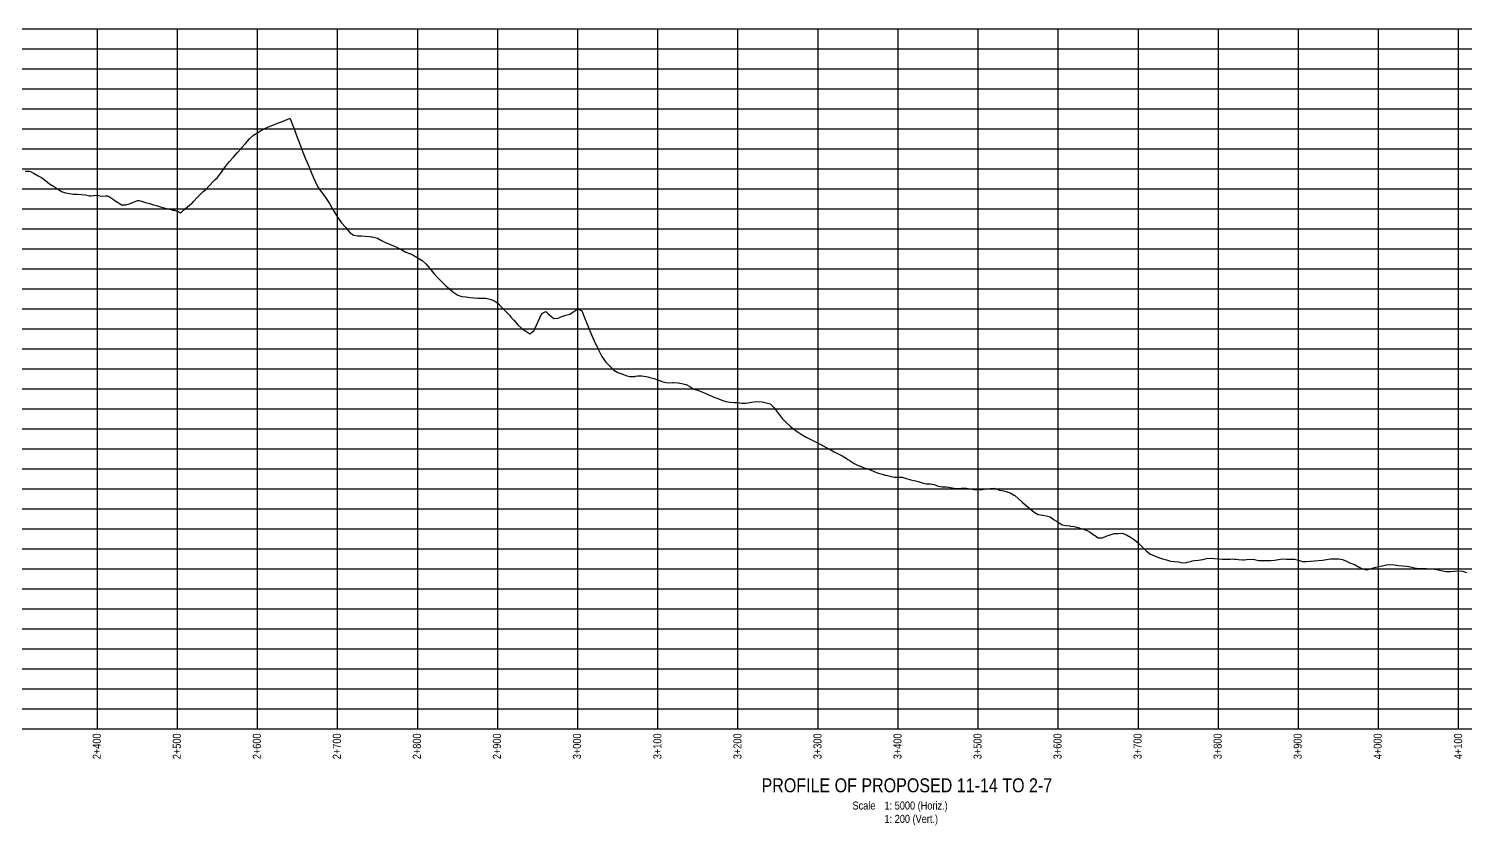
# Model space of a CAD drawing. Extents: x 309252 to 321570, y 5809412 to 5814891.
# Drawn here: x 317052 to 318846, y 5812162 to 5813157 of the extents above; entities that cross this region are included whole.
import ezdxf
from ezdxf.enums import TextEntityAlignment as Align

# ---------------------------------------------------------------- set-up
doc = ezdxf.new("R2010")
doc.units = 0
doc.header["$LTSCALE"] = 5
for name, color, linetype in [('DETAIL-T', 7, 'Continuous'), ('L-DETAIL-T', 3, 'Continuous'), ('P-CROSSINGS-GRID', 8, 'Continuous')]:
    doc.layers.add(name, color=color, linetype=linetype)
doc.styles.add('140', font='ARIALN.TTF', dxfattribs={"height": 15})
doc.styles.add('80', font='ARIALN.TTF', dxfattribs={"height": 10})
doc.styles.add('80L', font='ARIALN.TTF', dxfattribs={"height": 10})

msp = doc.modelspace()

# ---------------------------------------------------------------- linework, layer by layer
at = {"color": 3, "flags": 128}
msp.add_lwpolyline([(317048.058, 5812978.836), (317052.931, 5812978.743), (317053.058, 5812978.771), (317055.42, 5812977.838), (317058.058, 5812976.297), (317058.118, 5812976.263), (317063.058, 5812973.377), (317068.058, 5812970.73), (317073.058, 5812966.985), (317078.058, 5812963.03), (317083.058, 5812960.034), (317088.058, 5812956.877), (317093.058, 5812953.544), (317098.058, 5812951.835), (317103.058, 5812951.082), (317108.058, 5812950.269), (317111.403, 5812950.029), (317113.058, 5812950.104), (317118.058, 5812949.779), (317123.058, 5812949.403), (317123.222, 5812949.391), (317128.058, 5812948.056), (317130.261, 5812948.064), (317133.058, 5812948.276), (317138.058, 5812948.655), (317139.816, 5812948.493), (317143.058, 5812947.795), (317148.058, 5812947.899), (317149.714, 5812947.963), (317150.791, 5812948.005), (317153.026, 5812946.628), (317153.058, 5812946.608), (317158.058, 5812943.443), (317162.909, 5812940.218), (317163.058, 5812940.119), (317166.409, 5812937.891), (317168.058, 5812936.795), (317173.058, 5812936.723), (317178.058, 5812938.209), (317183.058, 5812940.147), (317188.058, 5812942.085), (317190.408, 5812942.14), (317193.058, 5812941.358), (317194.279, 5812940.998), (317198.058, 5812939.883), (317201.554, 5812938.852), (317203.058, 5812938.408), (317208.058, 5812936.909), (317213.058, 5812935.391), (317218.058, 5812933.873), (317223.058, 5812932.434), (317228.058, 5812931.282), (317230.131, 5812930.804), (317231.206, 5812930.557), (317232.06, 5812930.36), (317232.755, 5812930.2), (317233.058, 5812930.13), (317233.332, 5812930.067), (317233.819, 5812929.955), (317238.058, 5812929.012), (317241.942, 5812926.729), (317243.058, 5812927.695), (317248.058, 5812931.982), (317253.058, 5812936.241), (317255.051, 5812937.939), (317255.56, 5812938.372), (317255.689, 5812938.482), (317255.845, 5812938.615), (317258.058, 5812940.984), (317263.058, 5812946.298), (317268.058, 5812951.237), (317270.136, 5812953.289), (317270.245, 5812953.397), (317273.058, 5812955.63), (317278.058, 5812960.74), (317283.058, 5812966.26), (317284.595, 5812967.957), (317284.645, 5812968.012), (317288.058, 5812971.089), (317293.058, 5812977.77), (317294.694, 5812979.978), (317298.058, 5812984.521), (317298.878, 5812985.627), (317299.002, 5812985.795), (317303.058, 5812990.845), (317308.058, 5812996.502), (317313.058, 5813002.159), (317313.077, 5813002.181), (317318.058, 5813007.782), (317318.141, 5813007.875), (317323.058, 5813013.452), (317328.058, 5813019.137), (317333.058, 5813023.894), (317334.17, 5813024.558), (317338.058, 5813026.884), (317343.058, 5813029.874), (317348.058, 5813032.721), (317348.74, 5813033.004), (317353.058, 5813034.795), (317358.058, 5813036.87), (317362.04, 5813038.431), (317363.058, 5813038.798), (317368.058, 5813040.597), (317373.058, 5813042.396), (317378.058, 5813044.444), (317378.824, 5813044.802), (317382.334, 5813035.664), (317383.058, 5813033.711), (317388.058, 5813020.224), (317392.415, 5813008.474), (317393.058, 5813006.738), (317398.058, 5812994.359), (317402.934, 5812982.994), (317403.058, 5812982.693), (317408.058, 5812970.615), (317413.058, 5812959.86), (317413.921, 5812958.398), (317418.058, 5812952.556), (317418.588, 5812951.855), (317423.058, 5812945.942), (317428.058, 5812938.331), (317431.384, 5812932.349), (317433.058, 5812929.626), (317434.242, 5812927.701), (317438.058, 5812921.492), (317443.058, 5812914.422), (317447.933, 5812908.956), (317448.058, 5812908.803), (317449.896, 5812906.562), (317453.058, 5812902.707), (317458.058, 5812898.723), (317463.058, 5812898.187), (317464.121, 5812898.124), (317465.55, 5812898.038), (317468.058, 5812897.889), (317473.058, 5812897.565), (317478.058, 5812897.158), (317480.129, 5812896.875), (317481.204, 5812896.728), (317483.058, 5812896.474), (317488.058, 5812894.938), (317493.058, 5812892.119), (317496.036, 5812890.705), (317496.858, 5812890.315), (317498.058, 5812889.744), (317503.058, 5812887.478), (317508.058, 5812885.371), (317511.879, 5812883.719), (317512.512, 5812883.444), (317513.058, 5812883.207), (317518.058, 5812880.707), (317523.058, 5812877.734), (317527.68, 5812875.906), (317528.058, 5812875.783), (317533.058, 5812873.625), (317538.058, 5812870.727), (317542.995, 5812867.467), (317543.058, 5812867.422), (317548.058, 5812862.951), (317553.058, 5812857.209), (317558.058, 5812851.106), (317563.058, 5812845.348), (317568.058, 5812840.504), (317573.058, 5812835.735), (317578.058, 5812831.375), (317583.058, 5812827.391), (317588.058, 5812823.847), (317593.058, 5812822.296), (317598.058, 5812821.714), (317603.058, 5812821.088), (317608.058, 5812820.515), (317613.058, 5812820.349), (317618.058, 5812820.199), (317623.058, 5812820.087), (317628.058, 5812818.737), (317633.058, 5812817.387), (317638.058, 5812813.729), (317643.058, 5812808.629), (317648.058, 5812803.53), (317653.058, 5812798.288), (317654.542, 5812796.611), (317658.058, 5812792.637), (317663.058, 5812786.986), (317668.058, 5812782.309), (317669.053, 5812781.658), (317672.378, 5812779.481), (317673.058, 5812779.035), (317678.058, 5812775.762), (317683.058, 5812779.207), (317684.178, 5812781.623), (317684.707, 5812782.764), (317688.058, 5812789.995), (317693.058, 5812800.782), (317698.058, 5812803.481), (317699.878, 5812801.885), (317700.361, 5812801.462), (317703.058, 5812799.096), (317708.058, 5812794.712), (317713.058, 5812795.062), (317715.576, 5812796.073), (317716.015, 5812796.249), (317718.058, 5812797.069), (317723.058, 5812799.076), (317728.058, 5812800.143), (317731.27, 5812802.251), (317731.669, 5812802.513), (317733.058, 5812803.425), (317738.058, 5812806.706), (317743.058, 5812804.341), (317746.961, 5812794.553), (317747.323, 5812793.646), (317748.058, 5812791.8), (317753.058, 5812779.26), (317758.058, 5812767.506), (317762.65, 5812758.134), (317762.977, 5812757.473), (317763.058, 5812757.308), (317768.058, 5812747.201), (317773.058, 5812740.103), (317778.058, 5812735.262), (317778.337, 5812734.984), (317778.631, 5812734.69), (317783.058, 5812730.262), (317788.058, 5812727.259), (317793.058, 5812725.609), (317794.021, 5812725.244), (317794.285, 5812725.144), (317798.058, 5812723.713), (317803.058, 5812722.314), (317808.058, 5812722.231), (317809.704, 5812722.462), (317809.939, 5812722.496), (317813.058, 5812722.935), (317818.058, 5812723.101), (317823.058, 5812722.39), (317825.385, 5812721.775), (317825.593, 5812721.72), (317828.058, 5812721.068), (317833.058, 5812719.746), (317838.058, 5812718.156), (317841.064, 5812716.784), (317841.247, 5812716.701), (317843.058, 5812715.874), (317848.058, 5812714.656), (317853.058, 5812714.4), (317856.742, 5812714.57), (317856.901, 5812714.577), (317858.058, 5812714.631), (317858.128, 5812714.634), (317863.058, 5812714.342), (317868.058, 5812713.62), (317873.058, 5812712.34), (317873.529, 5812712.219), (317878.058, 5812709.858), (317883.058, 5812706.44), (317888.058, 5812704.996), (317888.958, 5812704.772), (317893.058, 5812703.222), (317898.058, 5812701.046), (317903.058, 5812698.618), (317904.416, 5812697.94), (317904.481, 5812697.908), (317908.058, 5812696.582), (317913.058, 5812694.887), (317918.058, 5812692.685), (317923.058, 5812691.192), (317928.058, 5812690.399), (317933.058, 5812689.982), (317938.058, 5812689.579), (317943.058, 5812688.955), (317948.058, 5812688.936), (317953.058, 5812689.745), (317958.058, 5812690.527), (317963.058, 5812691.053), (317968.058, 5812690.418), (317973.058, 5812689.435), (317978.058, 5812688.161), (317983.058, 5812683.078), (317988.058, 5812676.495), (317993.058, 5812669.905), (317998.058, 5812664.643), (318003.058, 5812660.34), (318008.058, 5812656.036), (318013.058, 5812652.535), (318018.058, 5812649.498), (318023.058, 5812646.461), (318028.058, 5812643.844), (318033.058, 5812641.395), (318038.058, 5812638.945), (318043.058, 5812636.278), (318044.475, 5812635.504), (318048.058, 5812633.561), (318053.058, 5812630.85), (318058.058, 5812628.319), (318059.882, 5812627.391), (318063.058, 5812625.774), (318068.058, 5812623.23), (318073.058, 5812620.023), (318075.317, 5812618.581), (318078.058, 5812616.83), (318083.058, 5812613.638), (318088.058, 5812611.111), (318090.781, 5812610.121), (318093.453, 5812609.15), (318098.058, 5812607.485), (318103.058, 5812605.834), (318106.399, 5812604.429), (318108.058, 5812603.73), (318113.058, 5812601.627), (318118.058, 5812600.097), (318122.077, 5812599.103), (318123.058, 5812598.861), (318128.058, 5812597.625), (318133.058, 5812596.656), (318137.79, 5812596.472), (318138.058, 5812596.468), (318143.058, 5812596.395), (318148.058, 5812594.796), (318153.058, 5812593.383), (318153.537, 5812593.286), (318158.058, 5812592.371), (318163.058, 5812590.908), (318168.058, 5812589.471), (318169.319, 5812589.16), (318173.058, 5812588.236), (318178.058, 5812587.956), (318183.058, 5812587.221), (318185.136, 5812586.342), (318188.058, 5812585.104), (318193.058, 5812584.547), (318198.058, 5812584.423), (318200.989, 5812583.843), (318203.058, 5812583.434), (318208.058, 5812582.722), (318213.058, 5812582.238), (318216.876, 5812582.661), (318217.443, 5812582.724), (318218.058, 5812582.792), (318223.058, 5812582.555), (318228.058, 5812581.974), (318233.058, 5812581.154), (318233.273, 5812581.118), (318233.581, 5812581.067), (318238.058, 5812581.023), (318243.058, 5812581.189), (318248.058, 5812581.906), (318253.058, 5812582.392), (318258.058, 5812582.723), (318263.058, 5812581.279), (318264.773, 5812580.427), (318268.058, 5812579.622), (318273.058, 5812578.396), (318278.058, 5812577.068), (318283.058, 5812573.918), (318283.624, 5812573.434), (318288.058, 5812569.642), (318293.058, 5812565.365), (318298.058, 5812561.112), (318303.058, 5812556.899), (318308.058, 5812552.906), (318313.058, 5812549.915), (318316.064, 5812549.41), (318318.058, 5812549.074), (318318.565, 5812548.988), (318323.058, 5812548.169), (318328.058, 5812546.933), (318333.058, 5812543.279), (318336.009, 5812541.438), (318336.335, 5812541.235), (318338.058, 5812540.158), (318341.873, 5812537.774), (318343.058, 5812537.034), (318348.058, 5812536.012), (318352.47, 5812535.475), (318353.058, 5812535.404), (318358.058, 5812534.812), (318363.058, 5812533.42), (318366.249, 5812532.255), (318368.058, 5812531.735), (318373.058, 5812530.227), (318373.389, 5812530.127), (318378.058, 5812527.68), (318383.058, 5812524.185), (318384.543, 5812523.148), (318388.058, 5812520.69), (318393.058, 5812520.739), (318396.394, 5812522.023), (318398.058, 5812522.663), (318403.058, 5812524.587), (318408.058, 5812526.042), (318413.058, 5812526.3), (318418.058, 5812526.557), (318423.058, 5812524.458), (318428.058, 5812521.408), (318433.058, 5812518.358), (318438.058, 5812514.132), (318443.058, 5812509.145), (318448.058, 5812504.158), (318453.058, 5812500.358), (318458.058, 5812498.06), (318463.058, 5812495.964), (318468.058, 5812494.529), (318473.058, 5812493.092), (318478.058, 5812491.428), (318483.058, 5812490.973), (318488.058, 5812490.611), (318493.058, 5812489.612), (318498.058, 5812490), (318498.884, 5812490.199), (318503.058, 5812491.251), (318505.088, 5812491.791), (318508.058, 5812492.346), (318513.058, 5812492.683), (318518.058, 5812493.548), (318518.444, 5812493.644), (318523.058, 5812494.789), (318528.058, 5812495.154), (318533.058, 5812494.864), (318538.058, 5812494.535), (318543.058, 5812494.128), (318546.928, 5812494.064), (318548.058, 5812494.045), (318548.348, 5812494.04), (318553.058, 5812494.114), (318555.842, 5812494.426), (318558.058, 5812494.211), (318559.908, 5812493.985), (318563.058, 5812493.66), (318568.058, 5812493.375), (318570.303, 5812493.344), (318573.058, 5812493.535), (318578.058, 5812494.065), (318583.058, 5812493.652), (318588.058, 5812492.439), (318593.058, 5812492.497), (318598.058, 5812492.468), (318603.058, 5812492.458), (318608.058, 5812492.935), (318613.058, 5812493.502), (318618.058, 5812494.369), (318623.058, 5812494.191), (318628.058, 5812494.012), (318633.058, 5812494.07), (318638.058, 5812492.62), (318643.058, 5812491.17), (318648.058, 5812491.092), (318653.058, 5812491.499), (318658.058, 5812491.906), (318663.058, 5812492.164), (318668.058, 5812492.972), (318673.058, 5812493.78), (318678.058, 5812494.263), (318683.058, 5812494.349), (318688.058, 5812494.397), (318693.058, 5812493.529), (318698.058, 5812491.379), (318703.058, 5812489.229), (318708.058, 5812487.286), (318713.058, 5812484.573), (318718.058, 5812481.86), (318723.058, 5812480.507), (318728.058, 5812482.129), (318733.058, 5812483.751), (318738.058, 5812484.93), (318743.058, 5812485.845), (318748.058, 5812486.783), (318753.058, 5812487.452), (318758.058, 5812486.842), (318763.058, 5812485.971), (318768.058, 5812485.886), (318773.058, 5812485.49), (318778.058, 5812484.384), (318783.058, 5812483.216), (318788.058, 5812482.574), (318793.058, 5812482.542), (318798.058, 5812482.386), (318803.058, 5812482.065), (318808.058, 5812481.702), (318813.058, 5812480.838), (318818.058, 5812479.539), (318823.058, 5812478.744), (318828.058, 5812478.52), (318833.058, 5812478.927), (318838.058, 5812479.334), (318843.058, 5812478.874), (318848.058, 5812477.478)], dxfattribs=at)
at = {"layer": 'P-CROSSINGS-GRID', "color": 8}
for p, q in [((314738.058, 5813156.829), (321538.058, 5813156.829)), ((317138.058, 5812281.829), (317138.058, 5813156.829)), ((317238.058, 5812281.829), (317238.058, 5813156.829)), ((317338.058, 5812281.829), (317338.058, 5813156.829)), ((317438.058, 5812281.829), (317438.058, 5813156.829)), ((317538.058, 5812281.829), (317538.058, 5813156.829)), ((317638.058, 5812281.829), (317638.058, 5813156.829)), ((317738.058, 5812281.829), (317738.058, 5813156.829)), ((317838.058, 5812281.829), (317838.058, 5813156.829)), ((317938.058, 5812281.829), (317938.058, 5813156.829)), ((318038.058, 5812281.829), (318038.058, 5813156.829)), ((318138.058, 5812281.829), (318138.058, 5813156.829)), ((318238.058, 5812281.829), (318238.058, 5813156.829)), ((318338.058, 5812281.829), (318338.058, 5813156.829)), ((318438.058, 5812281.829), (318438.058, 5813156.829)), ((318538.058, 5812281.829), (318538.058, 5813156.829)), ((318638.058, 5812281.829), (318638.058, 5813156.829)), ((318738.058, 5812281.829), (318738.058, 5813156.829)), ((318838.058, 5812281.829), (318838.058, 5813156.829)), ((314738.058, 5813131.829), (321538.058, 5813131.829)), ((314738.058, 5813106.829), (321538.058, 5813106.829)), ((314738.058, 5813081.829), (321538.058, 5813081.829)), ((314738.058, 5813056.829), (321538.058, 5813056.829)), ((314738.058, 5813031.829), (321538.058, 5813031.829)), ((314738.058, 5813006.829), (321538.058, 5813006.829)), ((314738.058, 5812981.829), (321538.058, 5812981.829)), ((314738.058, 5812956.829), (321538.058, 5812956.829)), ((314738.058, 5812931.829), (321538.058, 5812931.829)), ((314738.058, 5812906.829), (321538.058, 5812906.829)), ((314738.058, 5812881.829), (321538.058, 5812881.829)), ((314738.058, 5812856.829), (321538.058, 5812856.829)), ((314738.058, 5812831.829), (321538.058, 5812831.829)), ((314738.058, 5812806.829), (321538.058, 5812806.829)), ((314738.058, 5812781.829), (321538.058, 5812781.829)), ((314738.058, 5812756.829), (321538.058, 5812756.829)), ((314738.058, 5812731.829), (321538.058, 5812731.829)), ((314738.058, 5812706.829), (321538.058, 5812706.829)), ((314738.058, 5812681.829), (321538.058, 5812681.829)), ((314738.058, 5812656.829), (321538.058, 5812656.829)), ((314738.058, 5812631.829), (321538.058, 5812631.829)), ((314738.058, 5812606.829), (321538.058, 5812606.829)), ((314738.058, 5812581.829), (321538.058, 5812581.829)), ((314738.058, 5812556.829), (321538.058, 5812556.829)), ((314738.058, 5812531.829), (321538.058, 5812531.829)), ((314738.058, 5812506.829), (321538.058, 5812506.829)), ((314738.058, 5812481.829), (321538.058, 5812481.829)), ((314738.058, 5812456.829), (321538.058, 5812456.829)), ((314738.058, 5812431.829), (321538.058, 5812431.829)), ((314738.058, 5812406.829), (321538.058, 5812406.829)), ((314738.058, 5812381.829), (321538.058, 5812381.829)), ((314738.058, 5812356.829), (321538.058, 5812356.829)), ((314738.058, 5812331.829), (321538.058, 5812331.829)), ((314738.058, 5812306.829), (321538.058, 5812306.829)), ((314738.058, 5812281.829), (321538.058, 5812281.829))]:
    msp.add_line(p, q, dxfattribs=at)

# ---------------------------------------------------------------- texts
at = {"style": '80'}
for s, p in [('2+400', (317137.249, 5812276.25)), ('2+500', (317237.197, 5812276.25)), ('2+600', (317337.146, 5812276.25)), ('2+700', (317437.094, 5812276.25)), ('2+800', (317537.042, 5812276.25)), ('2+900', (317636.991, 5812276.25)), ('3+000', (317736.939, 5812276.25)), ('3+100', (317837.404, 5812276.25)), ('3+200', (317937.352, 5812276.25)), ('3+300', (318037.3, 5812276.25)), ('3+400', (318137.249, 5812276.25)), ('3+500', (318237.197, 5812276.25)), ('3+600', (318337.146, 5812276.25)), ('3+700', (318437.094, 5812276.25)), ('3+800', (318537.042, 5812276.25)), ('3+900', (318636.991, 5812276.25)), ('4+000', (318736.939, 5812276.25)), ('4+100', (318837.404, 5812276.25))]:
    msp.add_text(s, height=9.9948, rotation=90, dxfattribs=at).set_placement(p, align=Align.MIDDLE_RIGHT)
at = {"layer": 'DETAIL-T', "insert": (318081.076, 5812191.178), "char_height": 9.99491, "attachment_point": 1, "style": '80L'}
msp.add_mtext_dynamic_manual_height_columns('Scale^I1: 5000 (Horiz.)\\P^I1: 200 (Vert.)', width=216.87916, gutter_width=44.953, heights=[0], dxfattribs=at)
at = {"layer": 'L-DETAIL-T', "insert": (318148.978, 5812220.208), "char_height": 17.49109, "width": 384.70587, "attachment_point": 2, "rotation": 0, "style": '140'}
msp.add_mtext('PROFILE OF PROPOSED 11-14 TO 2-7', dxfattribs=at)

doc.saveas('drawing.dxf')
